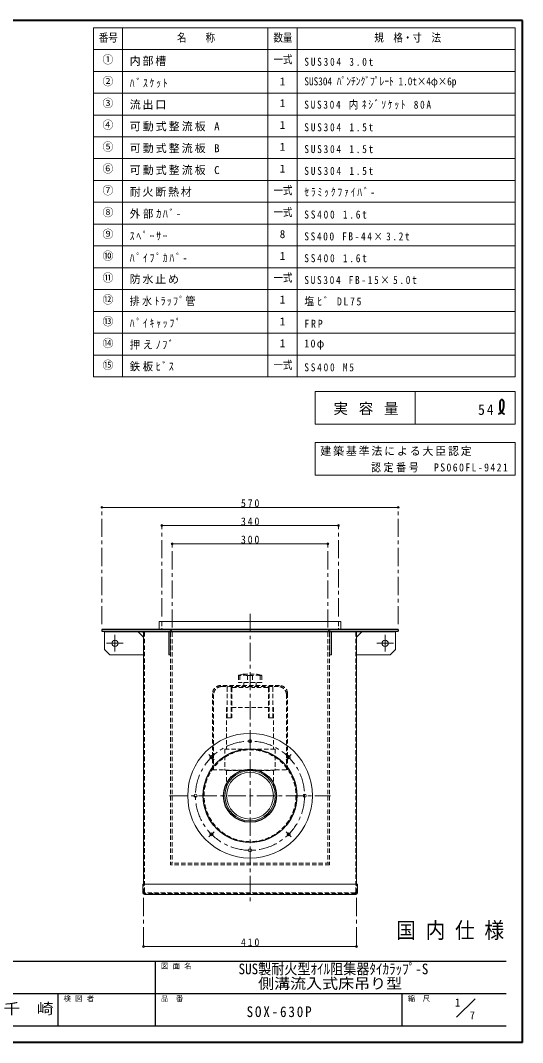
# Model space of a CAD drawing. Units: millimetres at full size, sheet at 1:7. Extents: x -1480 to 1355, y -979 to 988.
# Drawn here: x 389 to 1355, y -979 to 988 of the extents above; entities that cross this region are included whole.
import ezdxf
from ezdxf.enums import TextEntityAlignment as Align

# ---------------------------------------------------------------- set-up
doc = ezdxf.new("R2010")
doc.units = ezdxf.units.MM
doc.header["$LTSCALE"] = 7
doc.header["$PDMODE"] = 32
doc.header["$PDSIZE"] = 3.5
doc.linetypes.add('CHAIN1', pattern=[8, 5, -1, 1, -1])
doc.linetypes.add('DASHED1', pattern=[1.8, 1.2, -0.6])
doc.layers.add('0-0_ﾚｲﾔ1', color=4, linetype='Continuous', lineweight=9)
doc.layers.add('0-8_ﾚｲﾔ9', color=7, linetype='Continuous')
doc.styles.add('ＭＳ ゴシック', font='')
doc.styles.get('ＭＳ ゴシック').set_extended_font_data('MS Gothic')

msp = doc.modelspace()

# ---------------------------------------------------------------- linework, layer by layer
at = {"layer": '0-0_ﾚｲﾔ1', "color": 1, "lineweight": 40}
for p, q in [((1355.255, 987.955), (-1479.745, 987.955)), ((1355.255, -979.045), (1355.255, 987.955)), ((1355.255, -979.045), (-1479.745, -979.045))]:
    msp.add_line(p, q, dxfattribs=at)
at = {"layer": '0-0_ﾚｲﾔ1', "color": 3, "lineweight": 18}
for p, q in [((529.255, 301.955), (529.255, 973.955)), ((1341.255, 973.955), (529.255, 973.955)), ((585.255, 301.955), (585.255, 973.955)), ((865.255, 301.955), (865.255, 973.955)), ((921.255, 301.955), (921.255, 973.955)), ((1341.255, 301.955), (1341.255, 973.955)), ((1341.255, 931.955), (529.255, 931.955)), ((1341.255, 889.955), (529.255, 889.955)), ((1341.255, 847.955), (529.255, 847.955)), ((1341.255, 805.955), (529.255, 805.955)), ((1341.255, 763.955), (529.255, 763.955)), ((1341.255, 721.955), (529.255, 721.955)), ((1341.255, 679.955), (529.255, 679.955)), ((1341.255, 637.955), (529.255, 637.955)), ((1341.255, 595.955), (529.255, 595.955)), ((1341.255, 553.955), (529.255, 553.955)), ((1341.255, 511.955), (529.255, 511.955)), ((1341.255, 469.955), (529.255, 469.955)), ((1341.255, 427.955), (529.255, 427.955)), ((1341.255, 385.955), (529.255, 385.955)), ((1341.255, 343.955), (529.255, 343.955)), ((1341.255, 301.955), (529.255, 301.955)), ((956.255, 273.955), (1341.255, 273.955)), ((956.255, 210.955), (956.255, 273.955)), ((1148.755, 273.955), (1148.755, 210.955)), ((1341.255, 210.955), (1341.255, 273.955)), ((956.255, 210.955), (1341.255, 210.955)), ((956.255, 175.955), (1341.255, 175.955)), ((956.255, 112.955), (956.255, 175.955))]:
    msp.add_line(p, q, dxfattribs=at)
at = {"layer": '0-0_ﾚｲﾔ1'}
for p, q in [((545.755, 50.955), (1115.755, 50.955)), ((1000.755, 15.955), (660.755, 15.955)), ((680.755, -19.045), (980.755, -19.045)), ((550.755, -188.645), (550.755, -222.645)), ((615.755, -188.645), (625.755, -198.645)), ((1035.755, -198.645), (1045.755, -188.645)), ((550.755, -222.645), (560.755, -232.645)), ((560.755, -232.645), (625.755, -232.645)), ((625.755, -794.045), (1035.755, -794.045))]:
    msp.add_line(p, q, dxfattribs=at)
at = {"layer": '0-0_ﾚｲﾔ1', "linetype": 'CHAIN1'}
for p, q in [((545.755, -174.045), (545.755, 50.955)), ((1115.755, -174.045), (1115.755, 50.955)), ((660.755, -159.045), (660.755, 15.955)), ((1000.755, -159.045), (1000.755, 15.955)), ((680.755, -180.545), (680.755, -19.045)), ((980.755, -180.545), (980.755, -19.045)), ((830.755, -154.045), (830.755, -709.045)), ((570.755, -226.645), (570.755, -194.645)), ((1090.755, -226.645), (1090.755, -194.645)), ((586.755, -210.645), (554.755, -210.645)), ((1106.755, -210.645), (1074.755, -210.645)), ((751.559, -424.849), (761.458, -434.749)), ((900.051, -434.749), (909.951, -424.849)), ((675.755, -504.045), (985.755, -504.045)), ((761.458, -573.342), (751.559, -583.241)), ((900.051, -573.342), (909.951, -583.241)), ((625.755, -700.845), (625.755, -794.045)), ((1035.755, -700.845), (1035.755, -794.045))]:
    msp.add_line(p, q, dxfattribs=at)
at = {"layer": '0-0_ﾚｲﾔ1', "color": 7, "lineweight": 18}
for p, q in [((655.755, -169.045), (655.755, -184.045)), ((1005.755, -169.045), (655.755, -169.045)), ((1005.755, -169.045), (1005.755, -184.045)), ((550.755, -187.045), (550.755, -188.645)), ((550.755, -188.645), (1110.755, -188.645)), ((625.755, -190.245), (625.755, -674.045)), ((677.355, -188.645), (677.355, -232.645)), ((984.155, -188.645), (984.155, -232.645)), ((987.355, -188.645), (987.355, -232.645)), ((1035.755, -190.245), (1035.755, -674.045)), ((1110.755, -187.045), (1110.755, -188.645)), ((987.355, -232.645), (984.155, -232.645)), ((1037.355, -674.045), (624.155, -674.045)), ((624.155, -690.845), (624.155, -674.045)), ((1037.355, -690.845), (1037.355, -674.045)), ((627.355, -694.045), (1034.155, -694.045)), ((1228.399, -930.401), (1263.755, -895.045))]:
    msp.add_line(p, q, dxfattribs=at)
at = {"layer": '0-0_ﾚｲﾔ1', "linetype": 'DASHED1'}
for p, q in [((660.755, -169.045), (660.755, -184.045)), ((1000.755, -169.045), (1000.755, -184.045)), ((627.355, -689.245), (627.355, -190.245)), ((677.755, -190.045), (677.755, -637.045)), ((680.755, -190.045), (680.755, -634.045)), ((980.755, -190.045), (980.755, -634.045)), ((983.755, -190.045), (983.755, -637.045)), ((1034.155, -689.245), (1034.155, -190.245)), ((983.755, -634.045), (677.755, -634.045)), ((983.755, -637.045), (677.755, -637.045)), ((625.755, -690.845), (625.755, -674.045)), ((1035.755, -690.845), (1035.755, -674.045)), ((1034.155, -692.445), (627.355, -692.445)), ((1032.555, -690.845), (628.955, -690.845)), ((645.755, -690.845), (645.755, -692.445)), ((1015.755, -690.845), (1015.755, -692.445))]:
    msp.add_line(p, q, dxfattribs=at)
at = {"layer": '0-0_ﾚｲﾔ1', "color": 5, "lineweight": 25}
for p, q in [((545.755, -184.045), (545.755, -187.045)), ((1115.755, -184.045), (545.755, -184.045)), ((545.755, -187.045), (1115.755, -187.045)), ((1115.755, -184.045), (1115.755, -187.045))]:
    msp.add_line(p, q, dxfattribs=at)
at = {"layer": '0-0_ﾚｲﾔ1', "color": 7, "linetype": 'DASHED1', "lineweight": 18}
for p, q in [((808.361, -272.85), (808.361, -286.045)), ((811.353, -272.85), (808.361, -272.85)), ((817.06, -270.138), (809.147, -271.873)), ((811.353, -272.85), (811.353, -286.045)), ((817.916, -270.045), (843.593, -270.045)), ((825.915, -272.85), (825.915, -286.045)), ((835.595, -272.85), (825.915, -272.85)), ((835.595, -272.85), (835.595, -286.045)), ((844.45, -270.138), (852.362, -271.873)), ((850.157, -272.85), (850.157, -286.045)), ((887.755, -292.045), (773.755, -292.045)), ((885.755, -294.045), (775.755, -294.045)), ((853.148, -286.045), (808.361, -286.045)), ((818.755, -286.045), (818.755, -292.045)), ((827.36, -294.045), (827.36, -295.545)), ((834.149, -294.045), (834.149, -295.545)), ((842.755, -286.045), (842.755, -292.045)), ((758.755, -307.045), (758.755, -454.045)), ((760.755, -309.045), (760.755, -454.045)), ((794.235, -295.545), (794.235, -354.009)), ((795.534, -296.545), (795.534, -354.009)), ((796.534, -295.545), (827.36, -295.545)), ((864.976, -295.545), (834.149, -295.545)), ((865.976, -296.545), (865.976, -354.009)), ((867.275, -295.545), (867.275, -354.009)), ((874.775, -295.545), (874.775, -354.009)), ((900.755, -309.045), (900.755, -454.045)), ((902.755, -307.045), (902.755, -454.045)), ((785.755, -334.045), (786.735, -334.045)), ((785.755, -334.045), (785.755, -414.545)), ((795.534, -334.045), (865.976, -334.045)), ((874.775, -334.045), (875.755, -334.045)), ((875.755, -334.045), (875.755, -414.545)), ((865.976, -354.009), (874.775, -354.009)), ((782.255, -414.545), (879.255, -414.545)), ((879.255, -414.545), (879.255, -454.545)), ((758.755, -454.045), (782.255, -454.045)), ((782.255, -454.545), (879.255, -454.545)), ((785.755, -455.545), (785.755, -485.955)), ((879.255, -454.545), (875.755, -455.545)), ((879.255, -454.045), (902.755, -454.045))]:
    msp.add_line(p, q, dxfattribs=at)
at = {"layer": '0-0_ﾚｲﾔ1', "color": 6, "lineweight": 25}
for p, q in [((-1448.245, -822.545), (1323.755, -822.545)), ((648.755, -947.545), (648.755, -822.545)), ((1323.755, -885.045), (-101.245, -885.045)), ((461.255, -947.545), (461.255, -885.045)), ((1123.755, -947.545), (1123.755, -885.045)), ((1323.755, -947.545), (-1448.245, -947.545))]:
    msp.add_line(p, q, dxfattribs=at)
at = {"layer": '0-0_ﾚｲﾔ1', "color": 1, "lineweight": 40}
for points in [[(1308.87, 231.014), (1309.437, 231.216), (1310.407, 231.574), (1311.357, 231.956), (1312.273, 232.379), (1313.142, 232.86), (1313.95, 233.412), (1314.386, 233.772), (1314.748, 234.115), (1315.325, 234.76), (1315.85, 235.463), (1316.329, 236.213), (1316.768, 236.999), (1317.173, 237.809), (1317.395, 238.286), (1317.614, 238.777), (1317.97, 239.628), (1318.295, 240.484), (1318.586, 241.342), (1318.839, 242.2), (1319.049, 243.056), (1319.15, 243.552), (1319.246, 244.11), (1319.366, 245.074), (1319.436, 246.05), (1319.465, 247.05), (1319.46, 248.085), (1319.429, 249.167), (1319.401, 249.821), (1319.355, 250.719), (1319.226, 252.303), (1318.985, 253.85), (1318.58, 255.261), (1317.956, 256.44), (1317.059, 257.29), (1316.392, 257.594), (1316.145, 257.66), (1315.696, 257.731), (1315.229, 257.748), (1314.759, 257.709)], [(1314.759, 257.709), (1314.301, 257.613), (1313.868, 257.459), (1313.634, 257.343), (1313.288, 257.114), (1312.783, 256.612), (1312.384, 255.999), (1312.077, 255.304), (1311.851, 254.555), (1311.693, 253.781), (1311.628, 253.331), (1311.565, 252.737), (1311.514, 251.735), (1311.515, 250.756), (1311.548, 249.791), (1311.591, 248.833), (1311.623, 247.874), (1311.628, 247.313), (1311.61, 246.464), (1311.532, 244.983), (1311.442, 243.491), (1311.397, 242.004), (1311.451, 240.536), (1311.662, 239.099), (1311.879, 238.286), (1312.012, 237.898), (1312.286, 237.24), (1312.612, 236.601), (1312.984, 235.985), (1313.4, 235.395), (1313.855, 234.835), (1314.135, 234.525), (1314.348, 234.305), (1314.726, 233.942), (1315.121, 233.598), (1315.53, 233.273), (1315.952, 232.966), (1316.386, 232.678), (1316.643, 232.519), (1316.98, 232.322)], [(1316.98, 232.322), (1317.572, 232.005), (1318.177, 231.71), (1318.792, 231.432), (1319.414, 231.168), (1320.04, 230.911), (1320.404, 230.763)]]:
    msp.add_lwpolyline(points, dxfattribs=at)
at = {"layer": '0-0_ﾚｲﾔ1', "color": 3, "lineweight": 18}
msp.add_lwpolyline([(956.255, 112.955), (1341.255, 112.955), (1341.255, 175.955)], dxfattribs=at)
at = {"layer": '0-0_ﾚｲﾔ1', "color": 7, "lineweight": 18}
msp.add_lwpolyline([(674.155, -188.645), (674.155, -232.645), (677.355, -232.645)], dxfattribs=at)
at = {"layer": '0-0_ﾚｲﾔ1'}
msp.add_lwpolyline([(1110.755, -188.645), (1110.755, -222.645), (1100.755, -232.645), (1035.755, -232.645)], dxfattribs=at)
at = {"layer": '0-0_ﾚｲﾔ1', "color": 7, "linetype": 'DASHED1', "lineweight": 18}
for points in [[(850.157, -272.85), (853.148, -272.85), (853.148, -286.045)], [(786.735, -295.545), (786.735, -354.009), (795.534, -354.009)], [(782.255, -414.545), (782.255, -454.545), (785.755, -455.545)], [(785.755, -455.545), (875.755, -455.545), (875.755, -485.955)]]:
    msp.add_lwpolyline(points, dxfattribs=at)
at = {"layer": '0-0_ﾚｲﾔ1'}
for centre, radius in [((570.755, -210.645), 6), ((1090.755, -210.645), 6), ((830.755, -504.045), 48.5), ((830.755, -504.045), 45)]:
    msp.add_circle(centre, radius, dxfattribs=at)
at = {"layer": '0-0_ﾚｲﾔ1', "color": 7, "lineweight": 18}
for centre, radius in [((830.755, -504.045), 120), ((830.755, -399.045), 3), ((756.509, -429.799), 3), ((905.001, -429.799), 3), ((725.755, -504.045), 3), ((935.755, -504.045), 3), ((756.509, -578.292), 3), ((905.001, -578.292), 3), ((830.755, -609.045), 3)]:
    msp.add_circle(centre, radius, dxfattribs=at)
at = {"layer": '0-0_ﾚｲﾔ1', "linetype": 'CHAIN1'}
msp.add_circle((830.755, -504.045), 105, dxfattribs=at)
at = {"layer": '0-0_ﾚｲﾔ1', "color": 5, "lineweight": 25}
for radius in [90, 51]:
    msp.add_circle((830.755, -504.045), radius, dxfattribs=at)
at = {"layer": '0-0_ﾚｲﾔ1', "color": 7, "linetype": 'DASHED1', "lineweight": 18}
msp.add_circle((830.755, -504.045), 88.4, dxfattribs=at)
at = {"layer": '0-0_ﾚｲﾔ1', "linetype": 'DASHED1'}
for centre, radius, start, end in [((624.155, -190.245), 3.2, 0, 90), ((674.755, -190.045), 6, 0, 90), ((674.755, -190.045), 3, 0, 90), ((986.755, -190.045), 6, 90, 180), ((986.755, -190.045), 3, 90, 180), ((1037.355, -190.245), 3.2, 90, 180), ((628.955, -689.245), 3.2, 180, 270), ((627.355, -690.845), 1.6, 180, 270), ((628.955, -689.245), 1.6, 180, 270), ((1032.555, -689.245), 1.6, 270, 0), ((1032.555, -689.245), 3.2, 270, 0), ((1034.155, -690.845), 1.6, 270, 0)]:
    msp.add_arc(centre, radius, start, end, dxfattribs=at)
at = {"layer": '0-0_ﾚｲﾔ1', "color": 5, "lineweight": 25}
msp.add_arc((624.155, -190.245), 1.6, 0, 90, dxfattribs=at)
at = {"layer": '0-0_ﾚｲﾔ1', "color": 7, "lineweight": 18}
for centre, radius, start, end in [((1037.355, -190.245), 1.6, 90, 180), ((627.355, -690.845), 3.2, 180, 270), ((1034.155, -690.845), 3.2, 270, 0)]:
    msp.add_arc(centre, radius, start, end, dxfattribs=at)
at = {"layer": '0-0_ﾚｲﾔ1', "color": 7, "linetype": 'DASHED1', "lineweight": 18}
for centre, radius, start, end in [((809.361, -272.85), 1, 102.36697, 180), ((818.634, -305.397), 33.352, 77.38992, 102.61008), ((817.916, -274.045), 4, 90, 102.36697), ((842.876, -305.397), 33.352, 77.38992, 102.61008), ((843.593, -274.045), 4, 77.63303, 90), ((852.148, -272.85), 1, 0, 77.63303), ((773.755, -307.045), 15, 90, 180), ((775.755, -309.045), 15, 90, 180), ((788.235, -295.545), 1.5, 90, 180), ((795.735, -295.545), 1.5, 90, 180), ((865.775, -295.545), 1.5, 0, 90), ((873.275, -295.545), 1.5, 0, 90), ((885.755, -309.045), 15, 0, 90), ((887.755, -307.045), 15, 0, 90), ((796.534, -296.545), 1, 90, 180), ((864.976, -296.545), 1, 0, 90)]:
    msp.add_arc(centre, radius, start, end, dxfattribs=at)
at = {"layer": '0-0_ﾚｲﾔ1'}
for p in [(545.755, 50.955), (1115.755, 50.955), (660.755, 15.955), (1000.755, 15.955), (680.755, -19.045), (980.755, -19.045), (625.755, -794.045), (1035.755, -794.045)]:
    msp.add_point(p, dxfattribs=at)

# ---------------------------------------------------------------- texts
at = {"layer": '0-0_ﾚｲﾔ1', "color": 7, "style": 'ＭＳ ゴシック'}
for s, height, width, p in [('番号', 15.4, 0.85, (539.755, 942.455)), ('名\u3000\u3000称', 15.4, 0.85, (690.255, 942.455)), ('数量', 15.4, 0.85, (875.755, 942.455)), ('規\u3000格・寸\u3000法', 15.4, 0.85, (1070.005, 942.455)), ('一式', 15.4, 0.85, (875.755, 900.455)), ('SUS304 ﾊﾟﾝﾁﾝｸﾞﾌﾟﾚｰﾄ 1.0t×4φ×6p', 15.4, 0.85, (935.255, 858.455)), ('一式', 15.4, 0.85, (875.755, 648.455)), ('一式', 15.4, 0.85, (875.755, 606.455)), ('一式', 15.4, 0.85, (875.755, 480.455)), ('一式', 15.4, 0.85, (875.755, 312.455)), ('国 内 仕 様', 30.79, 0.9, (1112.005, -787.545)), ('SUS製耐火型ｵｲﾙ阻集器ﾀｲｶﾗｯﾌﾟ-S', 20.53, 0.9, (808.63, -853.795)), ('側溝流入式床吊り型', 20.53, 1.1, (846.255, -881.795)), ('千\u3000崎', 20.53, 1.15, (356.255, -930.295))]:
    msp.add_text(s, height=height, dxfattribs=dict(at, width=width)).set_placement(p, align=Align.BOTTOM_LEFT)
for s, height, p in [('①', 15.4, (546.755, 900.455)), ('②', 15.4, (546.755, 858.455)), ('1', 15.4, (888.005, 858.455)), ('③', 15.4, (546.755, 816.455)), ('1', 15.4, (888.005, 816.455)), ('④', 15.4, (546.755, 774.455)), ('1', 15.4, (888.005, 774.455)), ('⑤', 15.4, (546.755, 732.455)), ('1', 15.4, (888.005, 732.455)), ('⑥', 15.4, (546.755, 690.455)), ('1', 15.4, (888.005, 690.455)), ('⑦', 15.4, (546.755, 648.455)), ('⑧', 15.4, (546.755, 606.455)), ('⑨', 15.4, (546.755, 564.455)), ('8', 15.4, (888.005, 564.455)), ('⑩', 15.4, (546.755, 522.455)), ('1', 15.4, (888.005, 522.455)), ('⑪', 15.4, (546.755, 480.455)), ('⑫', 15.4, (546.755, 438.455)), ('1', 15.4, (888.005, 438.455)), ('⑬', 15.4, (546.755, 396.455)), ('1', 15.4, (888.005, 396.455)), ('⑭', 15.4, (546.755, 354.455)), ('1', 15.4, (888.005, 354.455)), ('⑮', 15.4, (546.755, 312.455)), ('図 面 名', 10.26, (659.255, -840.045)), ('検 図 者', 10.26, (471.755, -902.545)), ('品\u3000番', 10.26, (659.255, -902.545)), ('縮\u3000尺', 10.26, (1134.255, -902.545)), ('1', 15.4, (1224.844, -914.312)), ('7', 15.4, (1253.348, -939.078))]:
    msp.add_text(s, height=height, dxfattribs=at).set_placement(p, align=Align.BOTTOM_LEFT)
at = {"layer": '0-0_ﾚｲﾔ1', "color": 7, "attachment_point": 7, "style": 'ＭＳ ゴシック'}
for s, insert, char_height in [('\\T1.39;\\W0.85;SUS304\\~3.0t', (935.255, 900.455), 15.4), ('\\T1.39;\\W0.85;ﾊﾞｽｹｯﾄ', (599.255, 858.455), 15.4), ('\\T1.17;流出口', (599.255, 816.455), 15.4), ('\\T1.37;\\W0.85;SUS304\\~内ﾈｼﾞｿｹｯﾄ\\~80A', (935.255, 816.455), 15.4), ('\\T1.19;可動式整流板\\~A', (599.255, 774.455), 15.4), ('\\T1.39;\\W0.85;SUS304\\~1.5t', (935.255, 774.455), 15.4), ('\\T1.19;可動式整流板\\~B', (599.255, 732.455), 15.4), ('\\T1.39;\\W0.85;SUS304\\~1.5t', (935.255, 732.455), 15.4), ('\\T1.19;可動式整流板\\~C', (599.255, 690.455), 15.4), ('\\T1.39;\\W0.85;SUS304\\~1.5t', (935.255, 690.455), 15.4), ('\\T1.37;\\W0.85;SUS304\\~FB-15×5.0t', (935.255, 480.455), 15.4), ('\\T1.33;\\W0.9;塩ﾋﾞ\\~DL75', (935.255, 438.455), 15.4), ('\\T1.16;実\\~容\\~量', (991.255, 228.455), 20.53), ('\\T1.27;\\W0.95;54', (1269.505, 228.455), 20.53), ('\\T1.17;建築基準法による大臣認定', (966.055, 149.705), 15.4), ('\\T1.28;\\W0.9;認定番号\u3000PS060FL-9421', (1063.705, 118.205), 15.4), ('\\T1.38;\\W0.9;570', (813.255, 50.955), 15.4), ('\\T1.38;\\W0.9;340', (813.255, 15.955), 15.4), ('\\T1.38;\\W0.9;300', (813.255, -19.045), 15.4), ('\\T1.38;\\W0.9;410', (813.255, -794.045), 15.4), ('\\T1.28;\\W0.9;SOX-630P', (824.13, -930.295), 20.53)]:
    msp.add_mtext(s, dxfattribs=dict(at, insert=insert, char_height=char_height))
at = {"layer": '0-8_ﾚｲﾔ9', "char_height": 15.4, "attachment_point": 7, "style": 'ＭＳ ゴシック'}
for s, insert in [('\\T1.17;内部槽', (599.255, 900.455)), ('\\T1.17;耐火断熱材', (599.255, 648.455)), ('\\T1.39;\\W0.85;ｾﾗﾐｯｸﾌｧｲﾊﾞ-', (935.255, 648.455)), ('\\T1.27;\\W0.95;外部ｶﾊﾞ-', (599.255, 606.455)), ('\\T1.39;\\W0.85;SS400\\~1.6t', (935.255, 606.455)), ('\\T1.39;\\W0.85;ｽﾍﾟｰｻｰ', (599.255, 564.455)), ('\\T1.36;\\W0.85;SS400\\~FB-44×3.2t', (935.255, 564.455)), ('\\T1.39;\\W0.85;ﾊﾟｲﾌﾟｶﾊﾞ-', (599.255, 522.455)), ('\\T1.39;\\W0.85;SS400\\~1.6t', (935.255, 522.455)), ('\\T1.17;防水止め', (599.255, 480.455)), ('\\T1.26;\\W0.9;排水ﾄﾗｯﾌﾟ管', (599.255, 438.455)), ('\\T1.39;\\W0.85;ﾊﾟｲｷｬｯﾌﾟ', (599.255, 396.455)), ('\\T1.38;\\W0.9;FRP', (935.255, 396.455)), ('\\T1.25;\\W0.95;押えﾉﾌﾞ', (599.255, 354.455)), ('\\T1.27;\\W0.9;10φ', (935.255, 354.455)), ('\\T1.25;\\W0.95;鉄板ﾋﾞｽ', (599.255, 312.455)), ('\\T1.39;\\W0.85;SS400\\~M5', (935.255, 312.455))]:
    msp.add_mtext(s, dxfattribs=dict(at, insert=insert))

doc.saveas('drawing.dxf')
